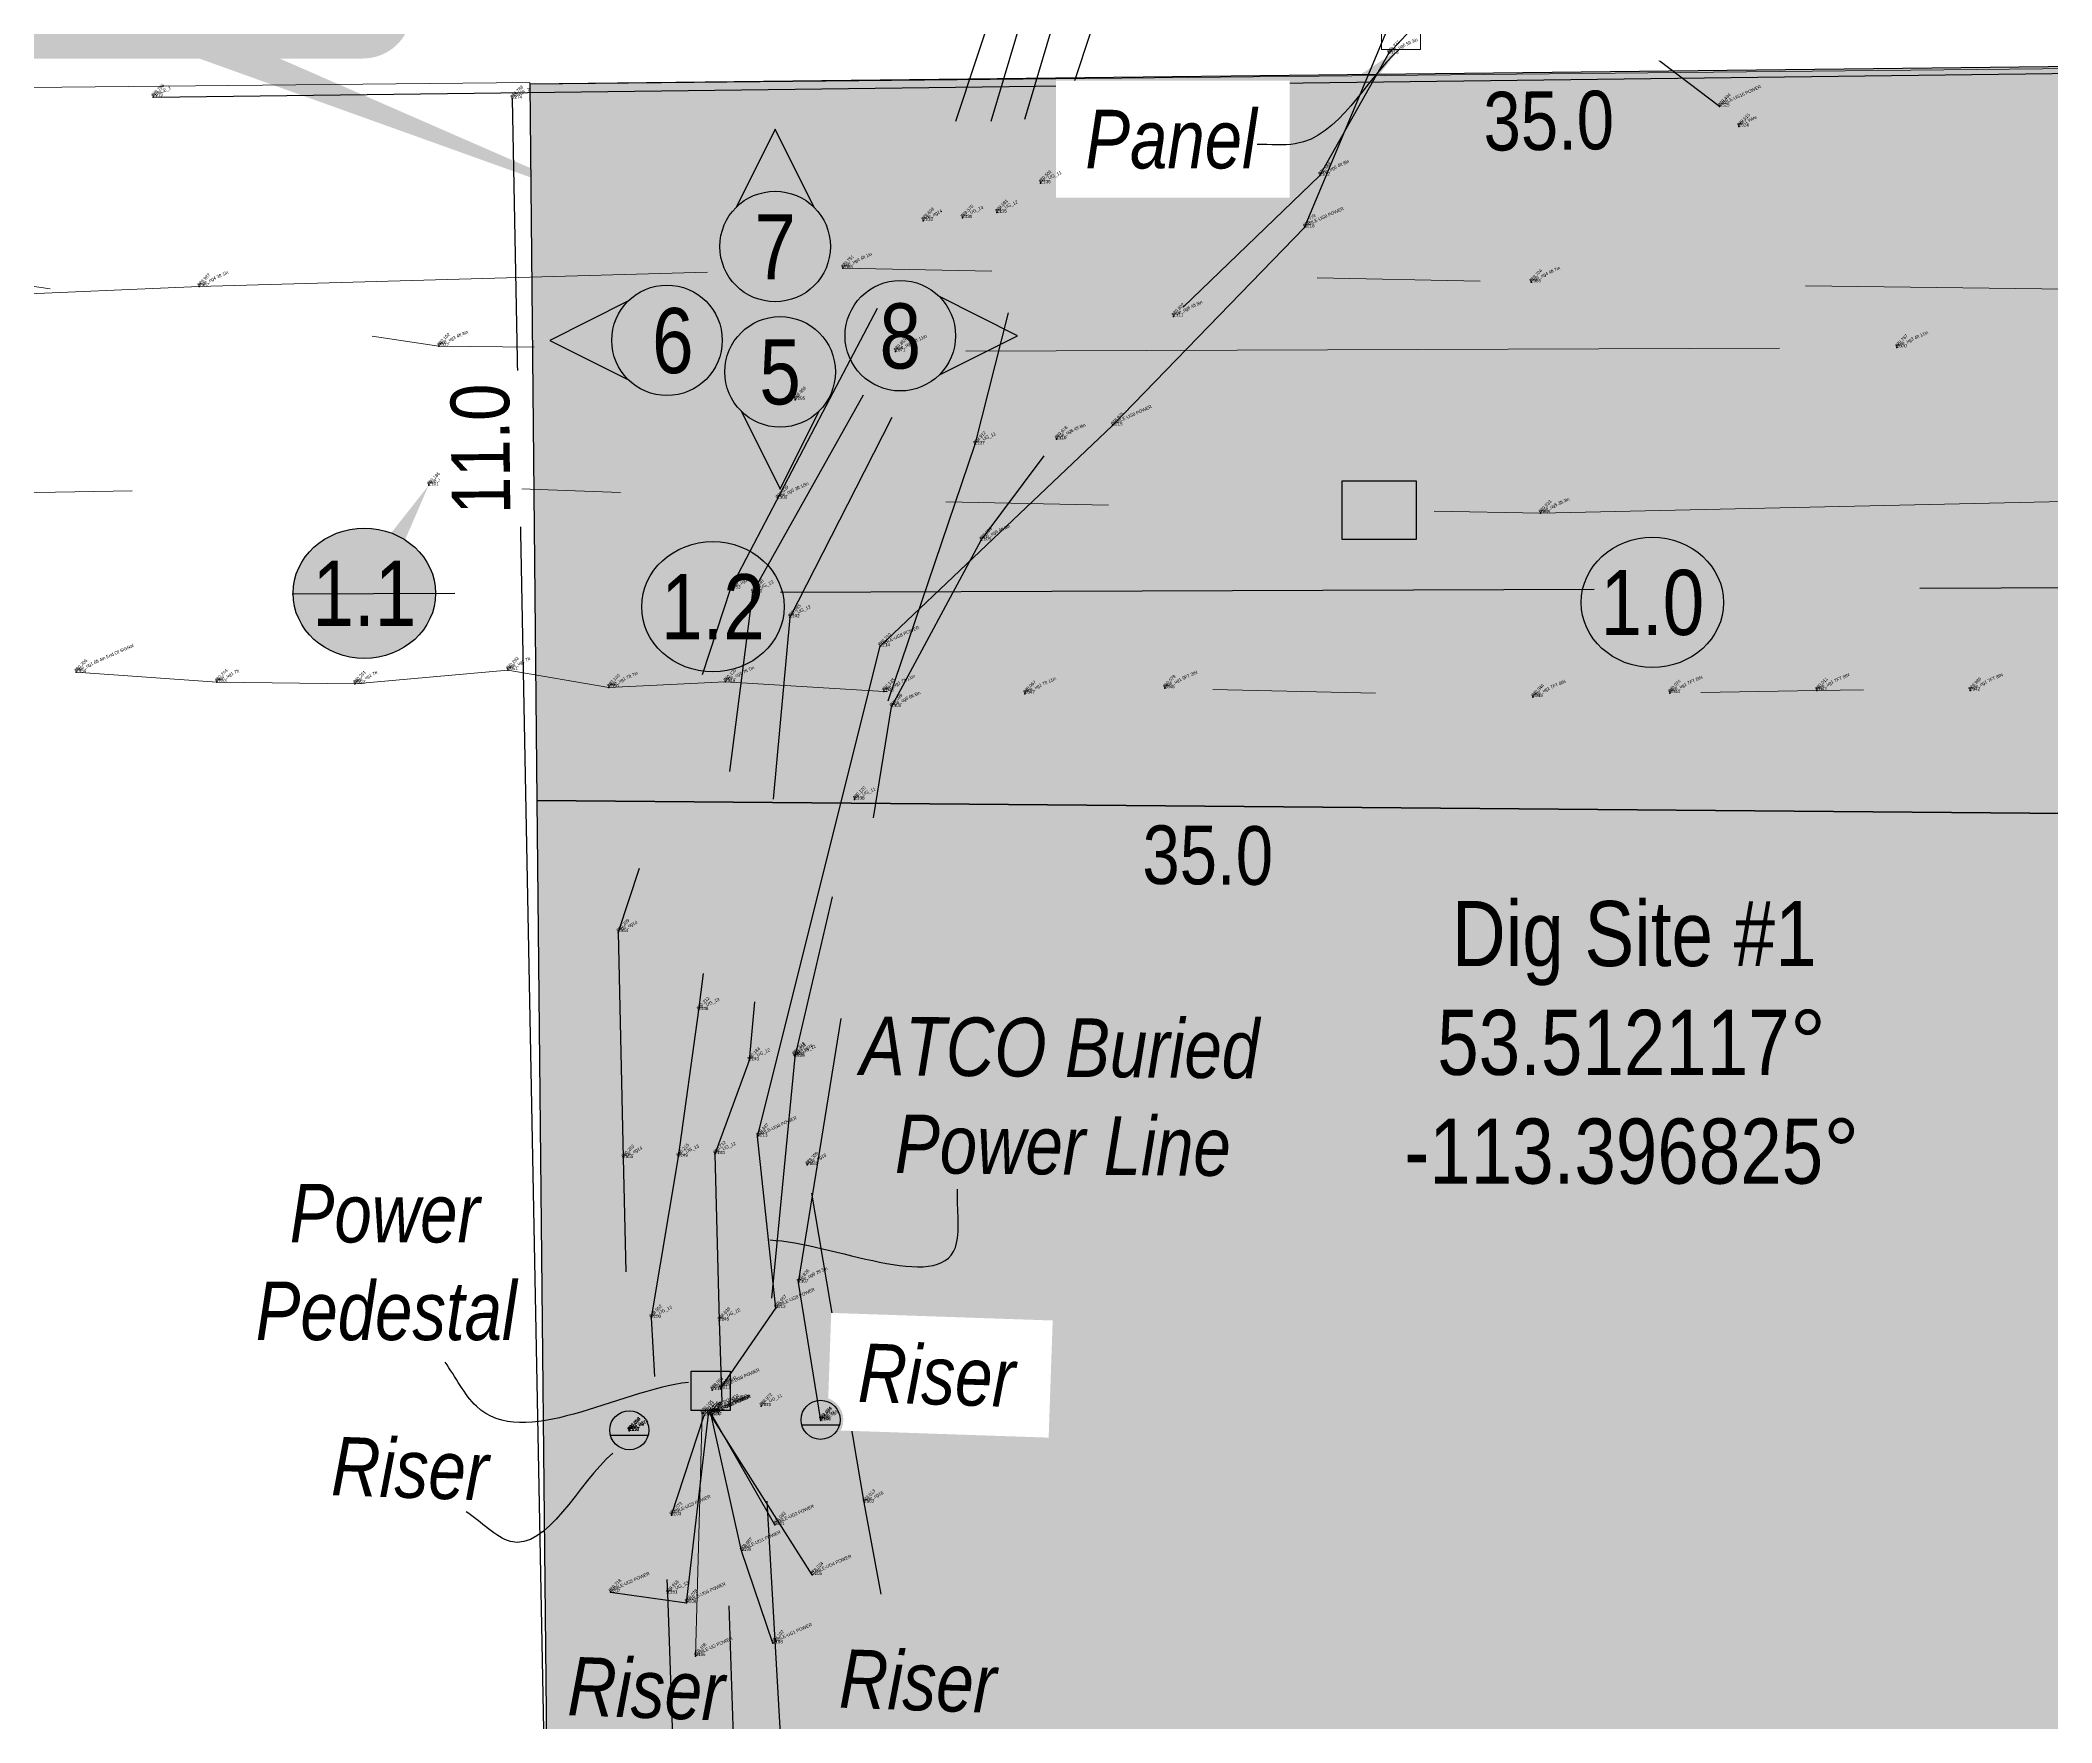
# Model space of a CAD drawing. Extents: x 39620 to 40409, y 5930668 to 5931695.
# Drawn here: x 40022.69 to 40053.58, y 5930739.04 to 5930764.88 of the extents above; entities that cross this region are included whole.
import ezdxf
from ezdxf.enums import TextEntityAlignment as Align

# ---------------------------------------------------------------- set-up
doc = ezdxf.new("R2010")
doc.units = 0
doc.header["$LTSCALE"] = 5
doc.header["$PDSIZE"] = 0.5
for name, pattern in [('CENTERLINEX3', [5, 2.5, -1, 0.5, -1]), ('CENTERLINEX33', [6.5, 2.5, -1, 0.5, -1, 0.5, -1]), ('foc-TIELINE', [1.875, 1.25, -0.625]), ('UG_PIPE', [1.875, 1.25, -0.625])]:
    doc.linetypes.add(name, pattern=pattern)
for name, color, linetype in [('7', 7, 'Continuous'), ('_P-Temp 3', 104, 'Continuous'), ('_P-Temp H3', 71, 'Continuous'), ('AS-FENCE', 48, 'foc-FENCE'), ('AS-PIPE-UG', 44, 'UG_PIPE'), ('AS-POWER', 104, 'foc-POWER'), ('AS-POWER-BURIED-ATCO PIPELINES', 241, 'foc-POWER_BURIED'), ('AS-POWER-OH-ATCO PIPELINES', 241, 'foc-OHPOWER'), ('AS-SYMBOL', 7, 'Continuous'), ('CG-NOTES', 7, 'Continuous'), ('DETAIL-T', 7, 'Continuous'), ('L-TITLEDB', 4, 'Continuous'), ('P-BUFFER-PURPLE', 187, 'foc-TIELINE'), ('P-ELEVATION', 7, 'Continuous'), ('P-TEMP WITHIN RW-H', 254, 'Continuous'), ('P-TEMP-ATCO PIPELINES-T', 104, 'Continuous')]:
    doc.layers.add(name, color=color, linetype=linetype)
for name, color, linetype, lineweight in [('AS-CABLE-ATCO PIPELINES', 241, 'foc-CABLE', 9), ('AS-GENERAL', 48, 'Continuous', 18), ('EXISTING PIPE (EXIST OR HP)', 240, 'CENTERLINEX33', 20)]:
    doc.layers.add(name, color=color, linetype=linetype, lineweight=lineweight)
doc.layers.add('EXISTING PIPE IP', color=7, linetype='CENTERLINEX3', lineweight=30, true_color=0x3800e0)
doc.layers.add('P-GROUND DISTURBANCE-H', color=7, linetype='Continuous', true_color=0x999999)
doc.layers.add('P-TEMP-WITHIN RW', color=7, linetype='Continuous', true_color=0x787878)
for name, color, linetype, plot in [('Z-DESCRIPTION', 4, 'Continuous', False), ('Z-ELEVATION', 2, 'Continuous', False), ('Z-MSPOINT', 7, 'Continuous', False), ('Z-POINTNUMBER', 6, 'Continuous', False)]:
    doc.layers.add(name, color=color, linetype=linetype, plot=plot)
doc.styles.add('1.8', font='', dxfattribs={"height": 1.8})
doc.styles.add('175L', font='', dxfattribs={"height": 20})
doc.styles.add('80', font='', dxfattribs={"height": 10})
doc.styles.add('80L', font='', dxfattribs={"height": 10})
doc.styles.add('DESCRIPTION', font='', dxfattribs={"height": 2.5})
doc.styles.add('ELEVATION', font='', dxfattribs={"height": 2.5})
doc.styles.add('foc-LtypeFont', font='', dxfattribs={"height": 7.35})
doc.styles.add('POINTNUMBER', font='', dxfattribs={"height": 2.5})
doc.styles.get('1.8').set_extended_font_data('Arial Narrow')
doc.styles.get('175L').set_extended_font_data('Arial Narrow')
doc.styles.get('80').set_extended_font_data('Arial Narrow')
doc.styles.get('80L').set_extended_font_data('Arial Narrow')
doc.styles.get('DESCRIPTION').set_extended_font_data('Arial Narrow')
doc.styles.get('ELEVATION').set_extended_font_data('Arial Narrow')
doc.styles.get('foc-LtypeFont').set_extended_font_data('Arial Narrow')
doc.styles.get('POINTNUMBER').set_extended_font_data('Arial Narrow')
doc.linetypes.add('foc-CABLE', pattern='A,2,-1,["C",foc-LtypeFont,S=0.2,R=0,X=-0.625,Y=-0.75],-1.24,8', length=12.24)
doc.linetypes.add('foc-FENCE', pattern='A,10,-1,["X",foc-LtypeFont,S=0.2,R=0,X=-0.625,Y=-0.75],-1.24', length=12.24)
doc.linetypes.add('foc-OHPOWER', pattern='A,10,-1,["O/P",foc-LtypeFont,S=0.2,R=0,X=-0.5,Y=-0.75],-3.25', length=14.25)
doc.linetypes.add('foc-POWER', pattern='A,6,-1,["P",foc-LtypeFont,S=0.2,R=0,X=-0.625,Y=-0.75],-1.24,4', length=12.24)
doc.linetypes.add('foc-POWER_BURIED', pattern='A,10,-1,["P",foc-LtypeFont,S=0.2,R=0,X=-0.425,Y=-0.75],-2', length=13)
doc.dimstyles.new('Compass 1 000', dxfattribs={"dimtxt": 1.8, "dimasz": 2, "dimexe": 0.2, "dimexo": 0.0625, "dimgap": 0.5, "dimtad": 0, "dimtih": 1, "dimtoh": 1, "dimzin": 0, "dimdsep": 46, "dimtxsty": '1.8', "dimcen": 0.1, "dimse1": 1, "dimse2": 1, "dimclrd": 256, "dimclrt": 256, "dimaunit": 1, "dimadec": 4, "dimazin": 0, "dimtfac": 0.06, "dimtofl": 0, "dimtmove": 0, "dimatfit": 0, "dimfxl": 0.2, "dimtolj": 1, "dimtzin": 0, "dimlwd": -1, "dimarcsym": 0})

# ---------------------------------------------------------------- blocks, each defined once
blk = doc.blocks.new('*U365')
at = {"layer": 'CG-NOTES', "color": 182}
blk.add_lwpolyline([(-6, -6), (0, -18), (6, -6)], dxfattribs=at)
blk.add_circle((0, 0), 8.49, dxfattribs=at)
at = {"color": 182, "style": '80L'}
blk.add_attdef('#', text='', height=10, dxfattribs=at).set_placement((0, 0), align=Align.MIDDLE_CENTER)
blk = doc.blocks.new('*U367')
at = {"layer": 'CG-NOTES', "color": 182}
blk.add_lwpolyline([(-6, 6), (-18, 0), (-6, -6)], dxfattribs=at)
blk.add_circle((0, 0), 8.49, dxfattribs=at)
at = {"color": 182, "style": '80L'}
blk.add_attdef('#', text='', height=10, dxfattribs=at).set_placement((0, 0), align=Align.MIDDLE_CENTER)
blk = doc.blocks.new('*U366')
at = {"layer": 'CG-NOTES', "color": 182}
blk.add_lwpolyline([(6, -6), (18, 0), (6, 6)], dxfattribs=at)
blk.add_circle((0, 0), 8.49, dxfattribs=at)
at = {"color": 182, "style": '80L'}
blk.add_attdef('#', text='', height=10, dxfattribs=at).set_placement((0, 0), align=Align.MIDDLE_CENTER)
blk = doc.blocks.new('*U1110')
h = blk.add_hatch(color=255)
edge = h.paths.add_edge_path()
edge.add_line((-94, -28.5), (94, -28.5))
edge.add_arc((94, -22.5), 6, 270, 360)
edge.add_line((100, -22.5), (100, 21))
edge.add_arc((94, 21), 6, 0, 90)
edge.add_line((94, 27), (-94, 27))
edge.add_arc((-94, 21), 6, 90, 180)
edge.add_line((-100, 21), (-100, -22.5))
edge.add_arc((-94, -22.5), 6, 180, 270)
at = {"color": 8, "true_color": 0x787878, "flags": 128}
blk.add_lwpolyline([(-94, -28.5, 3, 3, 0), (94, -28.5, 3, 3, 0.414214), (100, -22.5, 3, 3, 0), (100, 21, 3, 0, 0.414214), (94, 27, 0, 0, 0), (-94, 27, 0, 0, 0.414214), (-100, 21, 0, 0, 0), (-100, -22.5, 0, 3, 0.414214)], format="xyseb", close=True, dxfattribs=at)
blk.add_lwpolyline([(137.89, -54.76, 0, 10, 0), (0, 0, 5, 5, 0)], format="xyseb", dxfattribs=at)
at = {"color": 8, "true_color": 0x787878, "style": '80'}
blk.add_attdef('ENTER_TEXT_001', (-35.99, -5), '', height=10, dxfattribs=at)
blk = doc.blocks.new('*U1109')
h = blk.add_hatch(color=254)
edge = h.paths.add_edge_path()
edge.add_line((-34, -28.5), (34, -28.5))
edge.add_arc((34, -22.5), 6, 270, 360)
edge.add_line((40, -22.5), (40, 21))
edge.add_arc((34, 21), 6, 0, 90)
edge.add_line((34, 27), (-34, 27))
edge.add_arc((-34, 21), 6, 90, 180)
edge.add_line((-40, 21), (-40, -22.5))
edge.add_arc((-34, -22.5), 6, 180, 270)
at = {"color": 1, "flags": 128}
blk.add_lwpolyline([(-38.55, 81.73, 0, 10, 0), (0, 0, 5, 5, 0)], format="xyseb", dxfattribs=at)
blk.add_lwpolyline([(-34, -28.5, 3, 3, 0), (34, -28.5, 3, 3, 0.414214), (40, -22.5, 3, 3, 0), (40, 21, 3, 0, 0.414214), (34, 27, 0, 0, 0), (-34, 27, 0, 0, 0.414214), (-40, 21, 0, 0, 0), (-40, -22.5, 0, 3, 0.414214)], format="xyseb", close=True, dxfattribs=at)
at = {"color": 1, "style": '80'}
blk.add_attdef('ENTER_TEXT_001', (-35.99, -5), '', height=10, dxfattribs=at)
blk = doc.blocks.new('*U1106')
at = {"layer": 'P-ELEVATION'}
h = blk.add_hatch(color=111, dxfattribs=at)
h.dxf.hatch_style = 1
edge = h.paths.add_edge_path()
edge.add_ellipse((0, 0), major_axis=(-10.94, 0), ratio=0.913794, start_angle=0, end_angle=360)
at = {"layer": 'P-ELEVATION', "color": 7, "flags": 128}
blk.add_lwpolyline([(0, 0, 5, 0, 0), (9.89, 16.59, 0, 0, 0)], format="xyseb", dxfattribs=at)
at = {"layer": 'P-ELEVATION', "color": 7}
blk.add_ellipse((0, 0), major_axis=(-10.94, 0), ratio=0.913794, dxfattribs=at)
at = {"layer": 'P-ELEVATION', "style": '80'}
blk.add_attdef('BEND', text='', height=10, dxfattribs=at).set_placement((0, 0), align=Align.MIDDLE_CENTER)
blk = doc.blocks.new('*U1107')
at = {"layer": 'P-ELEVATION'}
h = blk.add_hatch(color=111, dxfattribs=at)
h.dxf.hatch_style = 1
edge = h.paths.add_edge_path()
edge.add_ellipse((0, 0), major_axis=(-10.94, 0), ratio=0.913794, start_angle=0, end_angle=360)
at = {"layer": 'P-ELEVATION', "color": 7, "flags": 128}
blk.add_lwpolyline([(0, 0, 5, 0, 0), (-17.19, 13.69, 0, 0, 0)], format="xyseb", dxfattribs=at)
at = {"layer": 'P-ELEVATION', "color": 7}
blk.add_ellipse((0, 0), major_axis=(-10.94, 0), ratio=0.913794, dxfattribs=at)
at = {"layer": 'P-ELEVATION', "style": '80'}
blk.add_attdef('BEND', text='', height=10, dxfattribs=at).set_placement((0, 0), align=Align.MIDDLE_CENTER)
blk = doc.blocks.new('RISER')
h = blk.add_hatch(color=255)
h.dxf.hatch_style = 1
edge = h.paths.add_edge_path()
edge.add_arc((0, 0), 0.7, 0, 360)
blk.add_hatch(color=48).paths.add_polyline_path([(0.581, -0.15), (-0.581, -0.15, 0.774597)])
at = {"color": 48}
blk.add_line((-0.581, -0.15), (0.581, -0.15), dxfattribs=at)
blk.add_circle((0, 0), 0.6, dxfattribs=at)

msp = doc.modelspace()

# ---------------------------------------------------------------- hatches: boundary and pattern name
at = {"layer": '_P-Temp H3'}
h = msp.add_hatch(color=256, dxfattribs=at)
h.dxf.hatch_style = 1
h.paths.add_polyline_path([(40080.63, 5930721.784), (40073.088, 5930731.135), (40060.772, 5930727.391), (40054.442, 5930748.48), (40066.735, 5930752.204), (40065.314, 5930752.909), (40030.315, 5930753.207), (40030.938, 5930692.171), (40080.936, 5930691.785)])
at = {"layer": 'AS-POWER'}
h = msp.add_hatch(color=256, dxfattribs=at)
h.dxf.hatch_style = 1
h.paths.add_polyline_path([(40032.683, 5930744.439), (40033.283, 5930744.439), (40033.283, 5930743.839), (40032.683, 5930743.839)])
at = {"layer": 'P-GROUND DISTURBANCE-H'}
h = msp.add_hatch(color=256, dxfattribs=at)
h.dxf.hatch_style = 1
h.paths.add_polyline_path([(40042.683, 5930758.115), (40043.818, 5930758.115), (40043.818, 5930757.211), (40042.683, 5930757.211)])
at = {"layer": 'P-TEMP WITHIN RW-H'}
h = msp.add_hatch(color=256, dxfattribs=at)
h.dxf.hatch_style = 1
h.paths.add_polyline_path([(40065.314, 5930752.909), (40065.194, 5930764.607), (40030.203, 5930764.204), (40030.315, 5930753.207)])

# ---------------------------------------------------------------- linework, layer by layer
at = {"layer": '_P-Temp 3', "flags": 128}
msp.add_lwpolyline([(40080.63, 5930721.784), (40073.088, 5930731.135), (40066.735, 5930752.204), (40065.314, 5930752.909), (40030.315, 5930753.207), (40030.938, 5930692.171), (40080.936, 5930691.785), (40080.63, 5930721.784), (40090.63, 5930721.707), (40090.314, 5930752.7), (40065.314, 5930752.909)], dxfattribs=at)
at = {"layer": 'AS-CABLE-ATCO PIPELINES', "flags": 128}
msp.add_lwpolyline([(40032.75, 5930740.066), (40032.85, 5930743.791)], dxfattribs=at)
at = {"layer": 'AS-FENCE', "flags": 128}
for points in [[(40024.418, 5930764.008), (40064.267, 5930764.502)], [(40029.933, 5930763.983), (40030.631, 5930727.741), (40030.938, 5930692.171), (40086.242, 5930691.89)]]:
    msp.add_lwpolyline(points, dxfattribs=at)
at = {"layer": 'AS-GENERAL', "flags": 128}
msp.add_lwpolyline([(40043.286, 5930765.34), (40043.886, 5930765.34), (40043.886, 5930764.74), (40043.286, 5930764.74)], close=True, dxfattribs=at)
at = {"layer": 'AS-PIPE-UG', "flags": 128}
for points in [[(40039.289, 5930779.147), (40039.049, 5930770.755), (40039.399, 5930766.755), (40038.051, 5930762.684), (40037.041, 5930758.674), (40035.194, 5930753.219), (40034.277, 5930749.269), (40033.759, 5930743.904), (40034.077, 5930738.427)], [(40034.677, 5930743.686), (40034.33, 5930745.802), (40035.759, 5930754.642), (40037.136, 5930757.202), (40038.294, 5930758.754), (40040.09, 5930760.639), (40042.341, 5930762.802), (40043.395, 5930764.672), (40044.891, 5930766.285), (40045.11, 5930767.503), (40045.041, 5930770.31), (40044.965, 5930774.594), (40044.675, 5930779.169)], [(40037.878, 5930779.12), (40037.981, 5930770.764), (40038.202, 5930766.722), (40036.848, 5930762.151), (40036.318, 5930761.205)], [(40038.555, 5930779.146), (40038.482, 5930770.748), (40038.722, 5930766.764), (40037.378, 5930762.235), (40036.761, 5930761.03)], [(40037.349, 5930779.082), (40037.533, 5930770.676), (40037.774, 5930766.759), (40036.245, 5930762.109), (40034.702, 5930759.162), (40033.288, 5930756.461), (40031.564, 5930751.184), (40031.639, 5930747.717), (40031.733, 5930743.528)], [(40035.325, 5930759.432), (40033.626, 5930756.398), (40032.795, 5930749.987), (40032.482, 5930747.734), (40032.068, 5930745.26), (40032.321, 5930741.028), (40032.453, 5930737.27), (40032.986, 5930731.07), (40033.002, 5930723.395), (40033.019, 5930717.97), (40033.382, 5930708.544), (40033.271, 5930701.569), (40033.245, 5930694.645)], [(40035.767, 5930759.086), (40035.341, 5930758.255), (40034.197, 5930756.017), (40033.574, 5930749.213), (40033.047, 5930747.775), (40033.114, 5930745.219), (40033.382, 5930737.326), (40033.415, 5930731.048), (40033.702, 5930724.244), (40033.64, 5930717.979), (40033.945, 5930708.554), (40033.909, 5930701.579), (40033.833, 5930694.647)], [(40038.434, 5930694.442), (40037.843, 5930701.672), (40037.566, 5930709.194), (40038.538, 5930718.039), (40038.133, 5930724.678), (40037.453, 5930730.943), (40035.341, 5930742.424), (40034.465, 5930747.608), (40034.263, 5930749.293)]]:
    msp.add_lwpolyline(points, dxfattribs=at)
at = {"layer": 'AS-POWER'}
msp.add_lwpolyline([(40032.683, 5930744.439), (40033.283, 5930744.439), (40033.283, 5930743.839), (40032.683, 5930743.839)], close=True, dxfattribs=at)
at = {"layer": 'AS-POWER-BURIED-ATCO PIPELINES', "flags": 128}
for points in [[(40048.479, 5930763.864), (40045.832, 5930765.874)], [(40033.133, 5930744.174), (40033.981, 5930745.409), (40033.703, 5930748.043), (40035.584, 5930755.574), (40039.156, 5930758.966), (40042.105, 5930762.007), (40043.392, 5930765.088)], [(40031.443, 5930741.047), (40032.611, 5930740.886), (40032.947, 5930743.775)], [(40032.379, 5930742.229), (40032.882, 5930743.763)], [(40034.541, 5930741.311), (40032.983, 5930743.764)], [(40033.938, 5930740.262), (40033.455, 5930741.682), (40032.99, 5930743.772)], [(40033.967, 5930742.079), (40033, 5930743.769)]]:
    msp.add_lwpolyline(points, dxfattribs=at)
at = {"layer": 'EXISTING PIPE (EXIST OR HP)', "flags": 128}
for points in [[(40002.969, 5930762.885), (40005.689, 5930763.057), (40012.778, 5930762.548), (40028.81, 5930760.182), (40031.09, 5930760.155)], [(40032.934, 5930761.319), (40025.127, 5930761.097), (40012.714, 5930760.574), (40003.235, 5930760.472)], [(40062.297, 5930761.144), (40056.486, 5930761.023), (40045.584, 5930761.164), (40035.013, 5930761.378)], [(40036.9, 5930760.105), (40051.201, 5930760.16), (40061.266, 5930759.731), (40072.638, 5930759.719), (40085.405, 5930760.122), (40094.699, 5930760.191), (40105.464, 5930759.672), (40114.562, 5930759.811), (40121.58, 5930760.098)], [(40121.573, 5930759.162), (40118.245, 5930759.118), (40106.652, 5930758.899), (40094.714, 5930758.679), (40082.477, 5930758.596), (40066.515, 5930758.267), (40056.791, 5930757.864), (40045.727, 5930757.616), (40034.007, 5930757.84), (40028.653, 5930758.046), (40021.608, 5930757.918), (40012.696, 5930757.982), (40002.947, 5930757.99)], [(40023.24, 5930755.174), (40025.396, 5930755.021), (40027.519, 5930754.995), (40029.867, 5930755.209), (40031.419, 5930754.942), (40033.207, 5930755.026), (40035.641, 5930754.881), (40037.809, 5930754.845), (40039.956, 5930754.93), (40045.612, 5930754.793), (40047.715, 5930754.856), (40049.971, 5930754.893), (40054.601, 5930754.952), (40056.596, 5930755.085), (40058.51, 5930754.901), (40061.723, 5930755.088), (40067.499, 5930755.096), (40069.936, 5930755.014), (40072.348, 5930754.968), (40074.855, 5930755.015), (40076.941, 5930755.03), (40079.158, 5930754.996), (40081.23, 5930754.95), (40083.698, 5930754.983), (40086.312, 5930755.063), (40088.666, 5930754.979), (40091.095, 5930754.981), (40093.305, 5930754.89), (40095.741, 5930754.859), (40097.944, 5930754.833), (40100.32, 5930754.848), (40102.613, 5930754.768), (40104.925, 5930754.682), (40107.24, 5930754.72), (40109.728, 5930754.759), (40111.946, 5930754.69), (40114.086, 5930754.694), (40116.041, 5930754.684), (40118.157, 5930754.631), (40118.157, 5930754.631), (40120.246, 5930754.616), (40121.538, 5930754.672)]]:
    msp.add_lwpolyline(points, dxfattribs=at)
at = {"layer": 'EXISTING PIPE IP', "flags": 128}
msp.add_lwpolyline([(40121.554, 5930756.701), (40008.364, 5930756.313), (40008.518, 5930751.75), (40002.638, 5930751.865)], dxfattribs=at)
at = {"layer": 'L-TITLEDB', "lineweight": 0, "flags": 128}
for points in [[(40030.203, 5930764.204), (40121.619, 5930765.134)], [(40030.314, 5930753.278), (40030.203, 5930764.234), (40000.934, 5930763.941)], [(40030.314, 5930753.278), (40030.938, 5930692.171)], [(40030.315, 5930753.207), (40032.729, 5930753.189)], [(40121.521, 5930752.438), (40032.728, 5930753.183)]]:
    msp.add_lwpolyline(points, dxfattribs=at)
at = {"layer": 'P-BUFFER-PURPLE'}
msp.add_lwpolyline([(40042.683, 5930758.115), (40043.818, 5930758.115), (40043.818, 5930757.211), (40042.683, 5930757.211)], close=True, dxfattribs=at)
at = {"layer": 'P-TEMP-WITHIN RW', "flags": 128}
msp.add_lwpolyline([(40065.314, 5930752.909), (40065.194, 5930764.607), (40030.203, 5930764.204), (40030.315, 5930753.207)], close=True, dxfattribs=at)
at = {"layer": 'Z-MSPOINT'}
for p in [(40043.395, 5930764.672, 679.337), (40024.418, 5930764.008, 679.765), (40029.933, 5930763.983, 679.789), (40048.479, 5930763.864, 679.484), (40048.774, 5930763.555, 679.515), (40042.341, 5930762.802, 679.588), (40038.051, 5930762.684, 679.501), (40036.245, 5930762.109, 679.608), (40036.848, 5930762.151, 679.576), (40037.378, 5930762.235, 679.581), (40042.105, 5930762.007, 678.779), (40035.013, 5930761.378, 679.751), (40025.127, 5930761.097, 679.987), (40045.584, 5930761.164, 679.704), (40040.09, 5930760.639, 679.807), (40028.81, 5930760.182, 680.102), (40035.821, 5930760.101, 679.855), (40051.201, 5930760.16, 679.767), (40034.28, 5930759.36, 679.956), (40038.294, 5930758.754, 679.918), (40039.156, 5930758.966, 678.975), (40037.041, 5930758.674, 679.912), (40028.653, 5930758.046, 680.186), (40034.007, 5930757.84, 680.039), (40045.727, 5930757.616, 679.933), (40037.136, 5930757.202, 679.989), (40033.288, 5930756.461, 680.086), (40033.626, 5930756.398, 680.09), (40034.197, 5930756.017, 680.095), (40035.584, 5930755.574, 679.21), (40023.24, 5930755.174, 680.206), (40025.396, 5930755.021, 680.244), (40029.867, 5930755.209, 680.293), (40033.207, 5930755.026, 680.12), (40027.519, 5930754.995, 680.291), (40031.419, 5930754.942, 680.14), (40035.641, 5930754.881, 680.135), (40037.809, 5930754.845, 680.067), (40039.956, 5930754.93, 680.079), (40045.612, 5930754.793, 680.044), (40047.715, 5930754.856, 680.074), (40049.971, 5930754.893, 680.011), (40052.327, 5930754.893, 679.988), (40035.759, 5930754.642, 680.099), (40035.194, 5930753.219, 680.12), (40031.564, 5930751.184, 680.289), (40032.795, 5930749.987, 680.212), (40033.574, 5930749.213, 680.184), (40034.263, 5930749.293, 679.348), (40034.277, 5930749.269, 680.254), (40033.703, 5930748.043, 679.347), (40031.639, 5930747.717, 680.263), (40032.482, 5930747.734, 680.215), (40033.047, 5930747.775, 680.212), (40034.465, 5930747.608, 679.359), (40034.33, 5930745.802, 679.826), (40032.068, 5930745.26, 679.952), (40033.114, 5930745.219, 679.838), (40033.981, 5930745.409, 678.957), (40033.004, 5930744.151, 679.093), (40033.133, 5930744.174, 679.087), (40033.759, 5930743.904, 679.972), (40032.85, 5930743.791, 679.105), (40032.882, 5930743.763, 679.122), (40032.947, 5930743.775, 679.105), (40032.983, 5930743.764, 679.099), (40032.99, 5930743.772, 679.128), (40033, 5930743.769, 679.12), (40034.671, 5930743.694, 679.994), (40034.677, 5930743.686, 679.989), (40031.73, 5930743.523, 680.016), (40031.733, 5930743.534, 680.013), (40031.733, 5930743.528, 680.008), (40035.341, 5930742.424, 679.013), (40032.379, 5930742.229, 679.073), (40033.967, 5930742.079, 679.083), (40033.455, 5930741.682, 679.087), (40034.541, 5930741.311, 679.024), (40031.443, 5930741.047, 679.218), (40032.321, 5930741.028, 679.958), (40032.611, 5930740.886, 679.078), (40033.938, 5930740.262, 679.102), (40032.75, 5930740.066, 679.106)]:
    msp.add_point(p, dxfattribs=at)

# ---------------------------------------------------------------- block references
at = {"xscale": 0.09999999999999994, "yscale": 0.09999999999999994, "zscale": 0.09999999999999994}
for name, p, values in [('*U1106', (40033.017, 5930756.181), {'BEND': '1.2'}), ('*U1107', (40047.446, 5930756.247), {'BEND': '1.0'})]:
    msp.add_blockref(name, p, dxfattribs=at).add_auto_attribs(values)
at = {"layer": '7'}
ref = msp.add_blockref('*U1110', (40018.242, 5930767.6), dxfattribs=dict(at, xscale=0.09999999999999994, yscale=0.09999999999999994, zscale=0.09999999999999994))
ref.add_attrib('ENTER_TEXT_001', 'Workspace inside ATCO C. of T. &', (40009.398, 5930768.778), dxfattribs={"layer": '0', "color": 8, "true_color": 0x787878, "height": 1, "style": '80'})
ref.add_attrib('ENTER_TEXT_002', 'Original Government Road Allowance', (40008.655, 5930767.093), dxfattribs={"layer": '0', "color": 8, "true_color": 0x787878, "height": 1, "style": '80'})
ref.add_attrib('ENTER_TEXT_003', '= 0.040 ha 0.10 Ac.', (40013.275, 5930765.422), dxfattribs={"layer": '0', "color": 8, "true_color": 0x787878, "height": 1, "style": '80'})
at = {"layer": 'AS-SYMBOL', "xscale": 0.4999999999999981, "yscale": 0.4999999999999981, "zscale": 0.4999999999999981}
msp.add_blockref('RISER', (40031.733, 5930743.534), dxfattribs=at)
at = {"layer": 'CG-NOTES'}
ref = msp.add_blockref('*U365', (40033.973, 5930761.713), dxfattribs=dict(at, xscale=0.09999999999999994, yscale=0.09999999999999994, zscale=0.09999999999999994, rotation=180))
ref.add_attrib('#', '7', dxfattribs={"layer": '0', "color": 182, "height": 1, "style": '80L'}).set_placement((40033.973, 5930761.709), align=Align.MIDDLE_CENTER)
ref = msp.add_blockref('*U367', (40035.895, 5930760.343), dxfattribs=dict(at, xscale=0.09999999999999994, yscale=0.09999999999999994, zscale=0.09999999999999994, rotation=180))
ref.add_attrib('#', '8', dxfattribs={"layer": '0', "color": 182, "height": 1, "style": '80L'}).set_placement((40035.895, 5930760.339), align=Align.MIDDLE_CENTER)
ref = msp.add_blockref('*U366', (40032.312, 5930760.272), dxfattribs=dict(at, xscale=0.09999999999999994, yscale=0.09999999999999994, zscale=0.09999999999999994, rotation=180))
ref.add_attrib('#', '6', dxfattribs={"layer": '0', "color": 182, "height": 1, "style": '80L'}).set_placement((40032.401, 5930760.268), align=Align.MIDDLE_CENTER)
at = {"layer": 'CG-NOTES', "xscale": 0.09999999999999994, "yscale": 0.09999999999999994, "zscale": 0.09999999999999994}
msp.add_blockref('*U365', (40034.049, 5930759.788), dxfattribs=at).add_auto_attribs({'#': '5'})
at = {"layer": 'DETAIL-T'}
ref = msp.add_blockref('*U1109', (40047.105, 5930749.492), dxfattribs=dict(at, xscale=0.0999816353, yscale=0.0999816353, zscale=0.0999816353))
ref.add_attrib('ENTER_TEXT_001', 'Dig Site #1', (40044.367, 5930750.662), dxfattribs={"layer": '0', "color": 1, "height": 0.99982, "style": '80'})
ref.add_attrib('ENTER_TEXT_002', '53.512117°', (40044.142, 5930748.991), dxfattribs={"layer": '0', "color": 1, "height": 0.9998, "style": '80'})
ref.add_attrib('ENTER_TEXT_003', '-113.396825°', (40043.638, 5930747.321), dxfattribs={"layer": '0', "color": 1, "height": 0.99982, "style": '80'})

# ---------------------------------------------------------------- texts
at = {"layer": 'AS-GENERAL', "insert": (40027.179, 5930743.437), "char_height": 0.9, "attachment_point": 1, "rotation": 358.0305, "style": '80L'}
msp.add_mtext_dynamic_manual_height_columns('{\\fArial Narrow|b0|i1|c0|p34;Riser}', width=2.50395, gutter_width=50, heights=[0], dxfattribs=at)
at = {"layer": 'AS-GENERAL', "char_height": 0.9, "attachment_point": 1, "rotation": 358.0305, "style": '80L', "bg_fill": 1, "box_fill_scale": 1.1, "bg_fill_color": 71, "bg_fill_transparency": 0}
for insert in [(40034.979, 5930740.174), (40030.808, 5930740.057)]:
    msp.add_mtext_dynamic_manual_height_columns('{\\fArial Narrow|b0|i1|c0|p34;Riser}', width=2.50395, gutter_width=50, heights=[0], dxfattribs=dict(at, insert=insert))
at = {"layer": 'AS-POWER', "insert": (40025.965, 5930747.318), "char_height": 0.89983, "attachment_point": 1, "style": '80L'}
msp.add_mtext_dynamic_manual_height_columns('\\pi0.5517;{\\fArial Narrow|b0|i1|c0|p34;Power \\P\\pi0.02936;Pedestal}', width=4.06439, gutter_width=50, heights=[0], dxfattribs=at)
at = {"layer": 'AS-POWER-OH-ATCO PIPELINES', "lineweight": 30, "insert": (40035.277, 5930749.888), "char_height": 0.9, "attachment_point": 1, "rotation": 359.513, "style": '175L'}
msp.add_mtext_dynamic_manual_height_columns('\\pi0.0045;{\\fArial Narrow|b0|i1|c0|p34;ATCO Buried \\P\\pi0.55395;Power Line}', width=6.1899, gutter_width=100, heights=[0], dxfattribs=at)
at = {"layer": 'P-TEMP-ATCO PIPELINES-T', "style": '80L'}
msp.add_text('35.0', height=0.9, rotation=359.5193, dxfattribs=at).set_placement((40040.618, 5930752.367), align=Align.MIDDLE)
at = {"layer": 'P-TEMP-WITHIN RW', "style": '80L'}
msp.add_text('35.0', height=0.9, rotation=0.6588, dxfattribs=at).set_placement((40045.854, 5930763.647), align=Align.MIDDLE)
at = {"layer": 'Z-DESCRIPTION', "style": 'DESCRIPTION'}
for s, height, p in [('Pipe_ug6 5ft 3in', 0.04999, (40043.395, 5930764.672)), ('FENCE_1', 0.05, (40024.418, 5930764.008)), ('FENCE_2', 0.05, (40029.933, 5930763.983)), ('CABLE-UG16 POWER', 0.04999, (40048.479, 5930763.864)), ('PP 1 Wire', 0.05, (40048.774, 5930763.555)), ('P/L_UG_11', 0.05, (40038.051, 5930762.684)), ('Pipe_ug6 4ft 8in', 0.04999, (40042.341, 5930762.802)), ('Pipe_ug14', 0.05, (40036.245, 5930762.109)), ('P/L_UG_13', 0.05, (40036.848, 5930762.151)), ('P/L_UG_12', 0.05, (40037.378, 5930762.235)), ('CABLE-UG8 POWER', 0.04999, (40042.105, 5930762.007)), ('Pipe_ug4 4ft 1in', 0.04999, (40035.013, 5930761.378)), ('Pipe_ug4 3ft 1in', 0.04999, (40025.127, 5930761.097)), ('Pipe_ug4 4ft 7in', 0.04999, (40045.584, 5930761.164)), ('Pipe_ug6 4ft 8in', 0.04999, (40040.09, 5930760.639)), ('Pipe_ug3 4ft 8in', 0.04999, (40028.81, 5930760.182)), ('Pipe_ug3 4ft 11in', 0.04999, (40035.821, 5930760.101)), ('Pipe_ug3 4ft 11in', 0.04999, (40051.201, 5930760.16)), ('PIc', 0.05, (40034.28, 5930759.36)), ('CABLE-UG8 POWER', 0.04999, (40039.156, 5930758.966)), ('P/L_UG_11', 0.05, (40037.041, 5930758.674)), ('Pipe_ug6 4ft 8in', 0.04999, (40038.294, 5930758.754)), ('Pipe_ug5 3ft 8in', 0.04999, (40028.653, 5930758.046)), ('Pipe_ug5 3ft 10in', 0.04999, (40034.007, 5930757.84)), ('Pipe_ug5 3ft 3in', 0.04999, (40045.727, 5930757.616)), ('Pipe_ug6 4ft 8in', 0.04999, (40037.136, 5930757.202)), ('Pipe_ug14', 0.05, (40033.288, 5930756.461)), ('P/L_UG_13', 0.05, (40033.626, 5930756.398)), ('P/L_UG_12', 0.05, (40034.197, 5930756.017)), ('CABLE-UG8 POWER', 0.04999, (40035.584, 5930755.574)), ('Pipe_ug1 8ft 4in End Of SIGNal', 0.04999, (40023.24, 5930755.174)), ('Pipe_ug1 7ft', 0.04999, (40029.867, 5930755.209)), ('Pipe_ug1 7ft', 0.04999, (40025.396, 5930755.021)), ('Pipe_ug1 7ft', 0.04999, (40027.519, 5930754.995)), ('Pipe_ug1 7ft 7in', 0.04999, (40031.419, 5930754.942)), ('Pipe_ug1 7ft 7in', 0.04999, (40033.207, 5930755.026)), ('Pipe_ug1 7ft 11in', 0.04999, (40035.641, 5930754.881)), ('Pipe_ug1 7ft 11in', 0.04999, (40037.809, 5930754.845)), ('Pipe_ug1 9FT 2IN', 0.04999, (40039.956, 5930754.93)), ('Pipe_ug1 7FT 8IN', 0.04999, (40045.612, 5930754.793)), ('Pipe_ug1 7FT 8IN', 0.04999, (40047.715, 5930754.856)), ('Pipe_ug1 7FT 8IN', 0.04999, (40049.971, 5930754.893)), ('Pipe_ug1 7FT 8IN', 0.04999, (40052.327, 5930754.893)), ('Pipe_ug6 6ft 6in', 0.04999, (40035.759, 5930754.642)), ('P/L_UG_11', 0.05, (40035.194, 5930753.219)), ('Pipe_ug14', 0.05, (40031.564, 5930751.184)), ('P/L_UG_13', 0.05, (40032.795, 5930749.987)), ('Pipe_ug16', 0.05, (40034.263, 5930749.293)), ('P/L_UG_12', 0.05, (40033.574, 5930749.213)), ('P/L_UG_11', 0.05, (40034.277, 5930749.269)), ('CABLE-UG8 POWER', 0.04999, (40033.703, 5930748.043)), ('P/L_UG_13', 0.05, (40032.482, 5930747.734)), ('P/L_UG_12', 0.05, (40033.047, 5930747.775)), ('Pipe_ug14', 0.05, (40031.639, 5930747.717)), ('Pipe_ug16', 0.05, (40034.465, 5930747.608)), ('Pipe_ug6 2ft 5in', 0.04999, (40034.33, 5930745.802)), ('CABLE-UG8 POWER', 0.04999, (40033.981, 5930745.409)), ('P/L_UG_13', 0.05, (40032.068, 5930745.26)), ('P/L_UG_12', 0.05, (40033.114, 5930745.219)), ('PED POWER', 0.05, (40033.004, 5930744.151)), ('CABLE-UG8 POWER', 0.04999, (40033.133, 5930744.174)), ('CABLE-UG POWER', 0.04999, (40032.85, 5930743.791)), ('CABLE-UG3 POWER', 0.04999, (40032.882, 5930743.763)), ('CABLE-UG5 POWER', 0.04999, (40032.947, 5930743.775)), ('CABLE-UG4 POWER', 0.04999, (40032.983, 5930743.764)), ('CABLE-UG1 POWER', 0.04999, (40032.99, 5930743.772)), ('CABLE-UG2 POWER', 0.04999, (40033, 5930743.769)), ('P/L_UG_11', 0.05, (40033.759, 5930743.904)), ('Pipe_ug7', 0.05, (40031.73, 5930743.523)), ('Pipe_ug14', 0.05, (40031.733, 5930743.528)), ('RISER2', 0.05, (40031.733, 5930743.534)), ('RISER1', 0.05, (40034.671, 5930743.694)), ('Pipe_ug6', 0.05, (40034.677, 5930743.686)), ('CABLE-UG3 POWER', 0.04999, (40032.379, 5930742.229)), ('CABLE-UG2 POWER', 0.04999, (40033.967, 5930742.079)), ('Pipe_ug16', 0.05, (40035.341, 5930742.424)), ('CABLE-UG1 POWER', 0.04999, (40033.455, 5930741.682)), ('CABLE-UG4 POWER', 0.04999, (40034.541, 5930741.311)), ('CABLE-UG5 POWER', 0.04999, (40031.443, 5930741.047)), ('P/L_UG_13', 0.05, (40032.321, 5930741.028)), ('CABLE-UG5 POWER', 0.04999, (40032.611, 5930740.886)), ('CABLE-UG1 POWER', 0.04999, (40033.938, 5930740.262)), ('CABLE-UG POWER', 0.04999, (40032.75, 5930740.066))]:
    msp.add_text(s, height=height, rotation=24, dxfattribs=at).set_placement(p)
at = {"layer": 'Z-ELEVATION', "style": 'ELEVATION'}
for s, p in [('679.337', (40043.395, 5930764.672)), ('679.765', (40024.418, 5930764.008)), ('679.789', (40029.933, 5930763.983)), ('679.484', (40048.479, 5930763.864)), ('679.515', (40048.774, 5930763.555)), ('679.501', (40038.051, 5930762.684)), ('679.588', (40042.341, 5930762.802)), ('679.608', (40036.245, 5930762.109)), ('679.576', (40036.848, 5930762.151)), ('679.581', (40037.378, 5930762.235)), ('678.779', (40042.105, 5930762.007)), ('679.751', (40035.013, 5930761.378)), ('679.987', (40025.127, 5930761.097)), ('679.704', (40045.584, 5930761.164)), ('679.807', (40040.09, 5930760.639)), ('680.102', (40028.81, 5930760.182)), ('679.855', (40035.821, 5930760.101)), ('679.767', (40051.201, 5930760.16)), ('679.956', (40034.28, 5930759.36)), ('678.975', (40039.156, 5930758.966)), ('679.912', (40037.041, 5930758.674)), ('679.918', (40038.294, 5930758.754)), ('680.186', (40028.653, 5930758.046)), ('680.039', (40034.007, 5930757.84)), ('679.933', (40045.727, 5930757.616)), ('679.989', (40037.136, 5930757.202)), ('680.086', (40033.288, 5930756.461)), ('680.090', (40033.626, 5930756.398)), ('680.095', (40034.197, 5930756.017)), ('679.210', (40035.584, 5930755.574)), ('680.206', (40023.24, 5930755.174)), ('680.293', (40029.867, 5930755.209)), ('680.244', (40025.396, 5930755.021)), ('680.291', (40027.519, 5930754.995)), ('680.140', (40031.419, 5930754.942)), ('680.120', (40033.207, 5930755.026)), ('680.135', (40035.641, 5930754.881)), ('680.067', (40037.809, 5930754.845)), ('680.079', (40039.956, 5930754.93)), ('680.074', (40047.715, 5930754.856)), ('680.011', (40049.971, 5930754.893)), ('679.988', (40052.327, 5930754.893)), ('680.099', (40035.759, 5930754.642)), ('680.044', (40045.612, 5930754.793)), ('680.120', (40035.194, 5930753.219)), ('680.289', (40031.564, 5930751.184)), ('680.212', (40032.795, 5930749.987)), ('679.348', (40034.263, 5930749.293)), ('680.254', (40034.277, 5930749.269)), ('680.184', (40033.574, 5930749.213)), ('679.347', (40033.703, 5930748.043)), ('680.215', (40032.482, 5930747.734)), ('680.212', (40033.047, 5930747.775)), ('680.263', (40031.639, 5930747.717)), ('679.359', (40034.465, 5930747.608)), ('679.826', (40034.33, 5930745.802)), ('679.952', (40032.068, 5930745.26)), ('678.957', (40033.981, 5930745.409)), ('679.838', (40033.114, 5930745.219)), ('679.093', (40033.004, 5930744.151)), ('679.087', (40033.133, 5930744.174)), ('679.105', (40032.85, 5930743.791)), ('679.122', (40032.882, 5930743.763)), ('679.105', (40032.947, 5930743.775)), ('679.099', (40032.983, 5930743.764)), ('679.128', (40032.99, 5930743.772)), ('679.120', (40033, 5930743.769)), ('679.972', (40033.759, 5930743.904)), ('680.016', (40031.73, 5930743.523)), ('680.013', (40031.733, 5930743.534)), ('680.008', (40031.733, 5930743.528)), ('679.994', (40034.671, 5930743.694)), ('679.989', (40034.677, 5930743.686)), ('679.073', (40032.379, 5930742.229)), ('679.013', (40035.341, 5930742.424)), ('679.083', (40033.967, 5930742.079)), ('679.087', (40033.455, 5930741.682)), ('679.024', (40034.541, 5930741.311)), ('679.218', (40031.443, 5930741.047)), ('679.958', (40032.321, 5930741.028)), ('679.078', (40032.611, 5930740.886)), ('679.106', (40032.75, 5930740.066)), ('679.102', (40033.938, 5930740.262))]:
    msp.add_text(s, height=0.05, rotation=45, dxfattribs=at).set_placement(p)
at = {"layer": 'Z-POINTNUMBER', "style": 'POINTNUMBER'}
for s, p in [('2113', (40043.395, 5930764.672)), ('2272', (40024.418, 5930764.008)), ('2274', (40029.933, 5930763.983)), ('2325', (40048.479, 5930763.864)), ('2324', (40048.774, 5930763.555)), ('2136', (40038.051, 5930762.684)), ('2112', (40042.341, 5930762.802)), ('2133', (40036.245, 5930762.109)), ('2134', (40036.848, 5930762.151)), ('2135', (40037.378, 5930762.235)), ('2216', (40042.105, 5930762.007)), ('2086', (40035.013, 5930761.378)), ('2085', (40045.584, 5930761.164)), ('2087', (40025.127, 5930761.097)), ('2111', (40040.09, 5930760.639)), ('2072', (40028.81, 5930760.182)), ('2071', (40035.821, 5930760.101)), ('2070', (40051.201, 5930760.16)), ('2295', (40034.28, 5930759.36)), ('2215', (40039.156, 5930758.966)), ('2137', (40037.041, 5930758.674)), ('2110', (40038.294, 5930758.754)), ('2101', (40028.653, 5930758.046)), ('2100', (40034.007, 5930757.84)), ('2099', (40045.727, 5930757.616)), ('2109', (40037.136, 5930757.202)), ('2153', (40033.288, 5930756.461)), ('2147', (40033.626, 5930756.398)), ('2142', (40034.197, 5930756.017)), ('2214', (40035.584, 5930755.574)), ('2054', (40023.24, 5930755.174)), ('2053', (40025.396, 5930755.021)), ('2052', (40027.519, 5930754.995)), ('2051', (40029.867, 5930755.209)), ('2049', (40033.207, 5930755.026)), ('2050', (40031.419, 5930754.942)), ('2048', (40035.641, 5930754.881)), ('2108', (40035.759, 5930754.642)), ('2047', (40037.809, 5930754.845)), ('2046', (40039.956, 5930754.93)), ('2045', (40045.612, 5930754.793)), ('2044', (40047.715, 5930754.856)), ('2043', (40049.971, 5930754.893)), ('2042', (40052.327, 5930754.893)), ('2138', (40035.194, 5930753.219)), ('2154', (40031.564, 5930751.184)), ('2148', (40032.795, 5930749.987)), ('2143', (40033.574, 5930749.213)), ('2185', (40034.263, 5930749.293)), ('2139', (40034.277, 5930749.269)), ('2213', (40033.703, 5930748.043)), ('2155', (40031.639, 5930747.717)), ('2149', (40032.482, 5930747.734)), ('2144', (40033.047, 5930747.775)), ('2184', (40034.465, 5930747.608)), ('2107', (40034.33, 5930745.802)), ('2212', (40033.981, 5930745.409)), ('2150', (40032.068, 5930745.26)), ('2145', (40033.114, 5930745.219)), ('2210', (40033.004, 5930744.151)), ('2211', (40033.133, 5930744.174)), ('2140', (40033.759, 5930743.904)), ('2120', (40031.73, 5930743.523)), ('2119', (40031.733, 5930743.534)), ('2156', (40031.733, 5930743.528)), ('2197', (40032.85, 5930743.791)), ('2204', (40032.882, 5930743.763)), ('2209', (40032.947, 5930743.775)), ('2206', (40032.983, 5930743.764)), ('2200', (40032.99, 5930743.772)), ('2202', (40033, 5930743.769)), ('2105', (40034.671, 5930743.694)), ('2106', (40034.677, 5930743.686)), ('2183', (40035.341, 5930742.424)), ('2203', (40032.379, 5930742.229)), ('2201', (40033.967, 5930742.079)), ('2199', (40033.455, 5930741.682)), ('2207', (40031.443, 5930741.047)), ('2205', (40034.541, 5930741.311)), ('2151', (40032.321, 5930741.028)), ('2208', (40032.611, 5930740.886)), ('2198', (40033.938, 5930740.262)), ('2196', (40032.75, 5930740.066))]:
    msp.add_text(s, height=0.05, dxfattribs=at).set_placement(p)

# ---------------------------------------------------------------- leaders
at = {"layer": 'AS-GENERAL', "path_type": 1}
msp.add_leader([(40031.481, 5930743.184), (40029.906, 5930741.827), (40029.228, 5930742.283)], dimstyle='Compass 1 000', override={"dimasz": 1, "dimlwd": 100}, dxfattribs=at)
at = {"layer": 'AS-POWER', "path_type": 1}
msp.add_leader([(40032.642, 5930744.269), (40029.385, 5930743.902), (40028.904, 5930744.58)], dimstyle='Compass 1 000', override={"dimasz": 1, "dimlwd": 100}, dxfattribs=at)
at = {"layer": 'AS-POWER-OH-ATCO PIPELINES', "lineweight": 30, "path_type": 1}
msp.add_leader([(40033.89, 5930746.456), (40036.742, 5930746.342), (40036.774, 5930747.235)], dimstyle='Compass 1 000', override={"dimasz": 1, "dimlwd": 100}, dxfattribs=at)

# ---------------------------------------------------------------- next in the draw order: texts
at = {"layer": 'AS-GENERAL', "char_height": 0.9, "attachment_point": 1, "style": '80L', "bg_fill": 2}
for insert in [(40047.195, 5930765.918), (40038.736, 5930763.812)]:
    msp.add_mtext_dynamic_manual_height_columns('{\\fArial Narrow|b0|i1|c0|p34;Panel}', width=2.68935, gutter_width=50, heights=[0], dxfattribs=dict(at, insert=insert))
at = {"layer": 'AS-GENERAL', "insert": (40035.268, 5930744.871), "char_height": 0.9, "attachment_point": 1, "rotation": 358.0305, "style": '80L', "bg_fill": 2}
msp.add_mtext_dynamic_manual_height_columns('{\\fArial Narrow|b0|i1|c0|p34;Riser}', width=2.50395, gutter_width=50, heights=[0], dxfattribs=at)
at = {"layer": 'P-TEMP-WITHIN RW', "insert": (40028.996, 5930758.599), "char_height": 0.9, "width": 2.03576, "attachment_point": 2, "rotation": 90.5843, "style": '80L', "bg_fill": 3, "box_fill_scale": 1.2, "bg_fill_color": 256, "bg_fill_transparency": 0}
msp.add_mtext('11.0', dxfattribs=at)

# ---------------------------------------------------------------- next in the draw order: block references
at = {"xscale": 0.09999999999999994, "yscale": 0.09999999999999994, "zscale": 0.09999999999999994}
msp.add_blockref('*U1106', (40027.663, 5930756.387), dxfattribs=at).add_auto_attribs({'BEND': '1.1'})
at = {"layer": 'AS-SYMBOL', "xscale": 0.4999999999999981, "yscale": 0.4999999999999981, "zscale": 0.4999999999999981}
msp.add_blockref('RISER', (40034.671, 5930743.694), dxfattribs=at)

# ---------------------------------------------------------------- next in the draw order: leaders
at = {"layer": 'AS-GENERAL', "path_type": 1}
msp.add_leader([(40043.556, 5930764.74), (40041.962, 5930763.289), (40041.378, 5930763.28)], dimstyle='Compass 1 000', override={"dimasz": 1, "dimlwd": 100}, dxfattribs=at)

doc.saveas('drawing.dxf')
